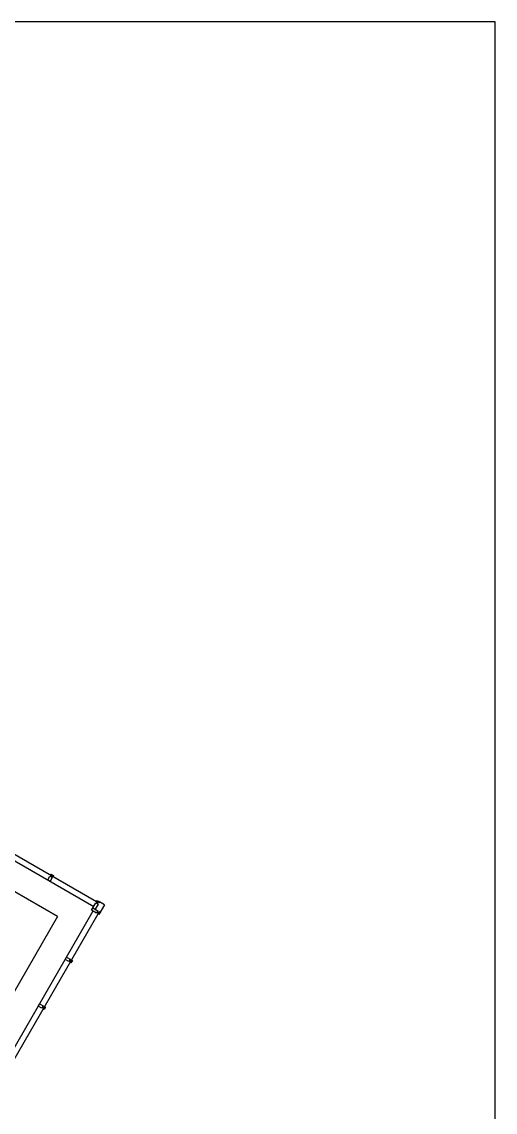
# Model space of a CAD drawing. Extents: x 11182 to 734459, y -1391328 to 152085.
# Drawn here: x 466063 to 476670, y -826823 to -802398 of the extents above; entities that cross this region are included whole.
import ezdxf

# ---------------------------------------------------------------- set-up
doc = ezdxf.new("R2010")
doc.units = 0
doc.header["$LTSCALE"] = 500
doc.header["$MEASUREMENT"] = 0
doc.layers.add('0_Defpoints', color=106, linetype='CONTINUOUS', plot=False)
doc.layers.add('1_Wall_Exist', color=251, linetype='CONTINUOUS')

msp = doc.modelspace()

# ---------------------------------------------------------------- linework, layer by layer
at = {"layer": '0_Defpoints'}
msp.add_lwpolyline([(375129, -802398), (375129, -868101), (476670, -868101), (476670, -802398)], close=True, dxfattribs=at)
at = {"layer": '1_Wall_Exist'}
for p, q in [((466865, -822440), (463574, -820540)), ((465669, -820909), (467738, -822104)), ((465605, -821020), (467674, -822214)), ((466645, -821620), (466692, -821538)), ((466699, -821651), (466645, -821620)), ((466692, -821538), (466746, -821569)), ((466746, -821569), (466699, -821651)), ((466709, -821510), (466721, -821488)), ((466762, -821541), (466709, -821510)), ((466713, -821550), (466729, -821522)), ((466721, -821488), (466775, -821519)), ((466726, -821557), (466742, -821529)), ((466775, -821519), (466762, -821541)), ((467624, -822301), (467721, -822132)), ((467721, -822132), (467775, -822163)), ((467738, -822104), (467750, -822082)), ((467791, -822135), (467738, -822104)), ((467742, -822144), (467758, -822116)), ((467750, -822082), (467804, -822113)), ((467755, -822151), (467771, -822123)), ((467804, -822113), (467791, -822135)), ((467915, -822178), (467804, -822113)), ((467657, -822320), (464573, -827661)), ((467767, -822384), (464683, -827725)), ((467739, -822368), (467624, -822301)), ((467655, -822247), (467770, -822314)), ((467775, -822163), (467709, -822278)), ((467770, -822314), (467739, -822368)), ((467751, -822347), (467779, -822363)), ((467758, -822334), (467786, -822350)), ((467767, -822384), (467798, -822330)), ((467789, -822396), (467767, -822384)), ((467915, -822178), (467789, -822396)), ((467798, -822330), (467820, -822343)), ((466865, -822440), (464031, -827348)), ((467033, -823401), (467064, -823347)), ((467064, -823347), (467146, -823394)), ((467115, -823448), (467033, -823401)), ((467146, -823394), (467115, -823448)), ((467127, -823428), (467155, -823444)), ((467134, -823415), (467163, -823431)), ((467143, -823464), (467174, -823411)), ((467165, -823477), (467143, -823464)), ((467196, -823423), (467165, -823477)), ((467174, -823411), (467196, -823423)), ((466429, -824446), (466460, -824393)), ((466511, -824494), (466429, -824446)), ((466460, -824393), (466542, -824440)), ((466542, -824440), (466511, -824494)), ((466523, -824474), (466551, -824490)), ((466531, -824461), (466559, -824477)), ((466539, -824510), (466570, -824456)), ((466561, -824523), (466539, -824510)), ((466592, -824469), (466561, -824523)), ((466570, -824456), (466592, -824469))]:
    msp.add_line(p, q, dxfattribs=at)

doc.saveas('drawing.dxf')
